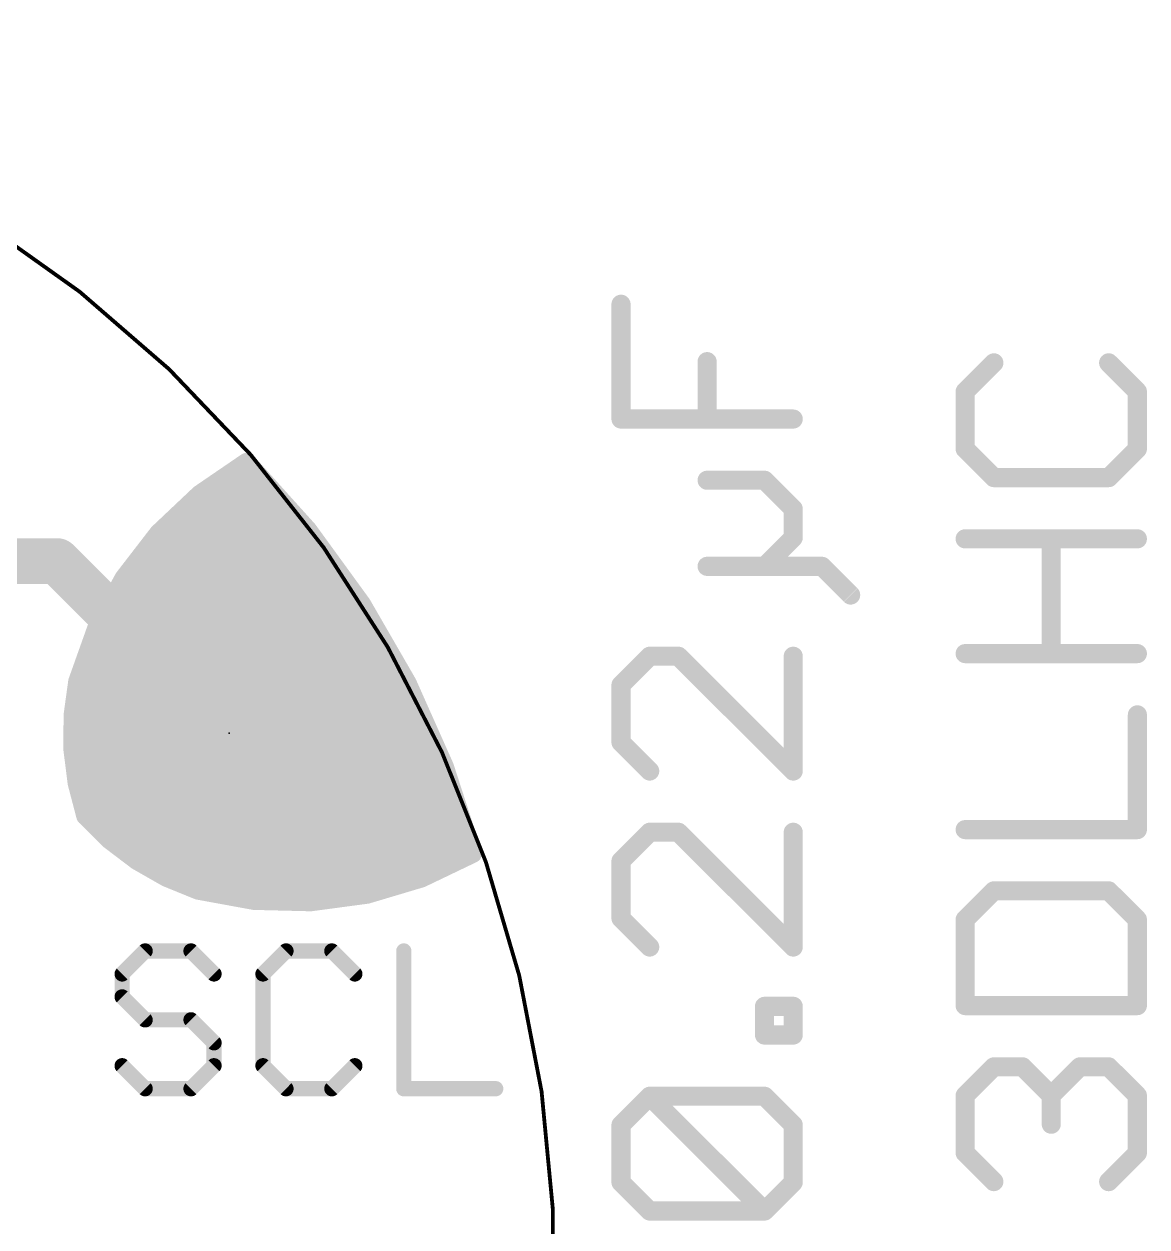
# Model space of a CAD drawing. Extents: x -10 to 12.2, y -10.5 to 9.8.
# Drawn here: x 4.73 to 12.19, y 0.28 to 8.27 of the extents above; entities that cross this region are included whole.
import ezdxf

# ---------------------------------------------------------------- set-up
doc = ezdxf.new("R2010")
doc.units = 0
for name, color, linetype in [('1', 12, 'CONTINUOUS'), ('16', 132, 'CONTINUOUS'), ('17', 110, 'CONTINUOUS'), ('20', 53, 'CONTINUOUS'), ('21', 40, 'CONTINUOUS'), ('23', 53, 'CONTINUOUS'), ('27', 253, 'CONTINUOUS')]:
    doc.layers.add(name, color=color, linetype=linetype)

# ---------------------------------------------------------------- blocks, each defined once
blk = doc.blocks.new('ROUNDP')
at = {"const_width": 0.5}
blk.add_lwpolyline([(0, -0.25, 1), (0, 0.25, 1), (0, -0.25)], format="xyb", dxfattribs=at)

msp = doc.modelspace()

# ---------------------------------------------------------------- linework, layer by layer
at = {"layer": '1', "const_width": 0.127}
for points in [[(6.212, 5.355), (5.9009, 5.1422)], [(6.1813, 5.334), (6.231, 5.334)], [(6.6179, 4.9042), (6.212, 5.355)], [(5.9009, 5.1422), (5.627, 4.8833)], [(5.9957, 5.207), (6.3453, 5.207)], [(5.8351, 5.08), (6.4597, 5.08)], [(5.7007, 4.953), (6.574, 4.953)], [(6.9745, 4.4134), (6.6179, 4.9042)], [(5.627, 4.8833), (5.3969, 4.5847)], [(5.5828, 4.826), (6.6748, 4.826)], [(5.485, 4.699), (6.767, 4.699)], [(5.3969, 4.5847), (5.2163, 4.2539)], [(5.3899, 4.572), (6.8593, 4.572)], [(5.3206, 4.445), (6.9516, 4.445)], [(7.2778, 3.8881), (6.9745, 4.4134)], [(5.2163, 4.2539), (5.0898, 3.8988)], [(5.2513, 4.318), (7.0296, 4.318)], [(5.1939, 4.191), (7.1029, 4.191)], [(5.1487, 4.064), (7.1763, 4.064)], [(5.1034, 3.937), (7.2496, 3.937)], [(5.0898, 3.8988), (5.059, 3.6749)], [(7.5246, 3.3339), (7.2778, 3.8881)], [(5.0776, 3.81), (7.3126, 3.81)], [(5.059, 3.6749), (5.0578, 3.4489)], [(5.0602, 3.683), (7.3691, 3.683)], [(5.0584, 3.556), (7.4257, 3.556)], [(5.0578, 3.4489), (5.0861, 3.2246)], [(5.0603, 3.429), (7.4822, 3.429)], [(5.0763, 3.302), (7.5349, 3.302)], [(7.712, 2.757), (7.5246, 3.3339)], [(5.0861, 3.2246), (5.1434, 3.006)], [(5.0991, 3.175), (7.5762, 3.175)], [(5.1324, 3.048), (7.6175, 3.048)], [(5.1434, 3.006), (5.3041, 2.8471)], [(5.2293, 2.921), (7.6587, 2.921)], [(5.3041, 2.8471), (5.4841, 2.7105)], [(5.374, 2.794), (7.7, 2.794)], [(7.3722, 2.594), (7.712, 2.757)], [(5.4841, 2.7105), (5.6805, 2.5985)], [(5.5604, 2.667), (7.5244, 2.667)], [(5.6805, 2.5985), (5.8898, 2.5132)], [(7.011, 2.4862), (7.3722, 2.594)], [(5.824, 2.54), (7.1913, 2.54)], [(5.8898, 2.5132), (6.2605, 2.4453)], [(6.2605, 2.4453), (6.6374, 2.4362)], [(6.6374, 2.4362), (7.011, 2.4862)]]:
    msp.add_lwpolyline(points, dxfattribs=at)
at = {"layer": '1', "const_width": 0.0635}
for points in [[(6.1813, 5.3658, 1), (6.1813, 5.3023)], [(6.2356, 5.3763, 1), (6.1884, 5.3338)], [(6.23, 5.3288, 1), (6.1941, 5.3812)], [(6.231, 5.3023, 1), (6.231, 5.3658)], [(5.883, 5.1684, 1), (5.9189, 5.116)], [(5.9227, 5.1191, 1), (5.8791, 5.1653)], [(5.9957, 5.2387, 1), (5.9957, 5.1753)], [(6.3453, 5.1753, 1), (6.3453, 5.2387)], [(5.8351, 5.1117, 1), (5.8351, 5.0483)], [(6.4597, 5.0483, 1), (6.4597, 5.1117)], [(5.7007, 4.9848, 1), (5.7007, 4.9213)], [(6.574, 4.9213, 1), (6.574, 4.9848)], [(6.6436, 4.9229, 1), (6.5923, 4.8856)], [(6.5943, 4.883, 1), (6.6415, 4.9255)], [(5.5828, 4.8578, 1), (5.5828, 4.7943)], [(5.6052, 4.9064, 1), (5.6488, 4.8602)], [(5.6521, 4.8639, 1), (5.6018, 4.9027)], [(6.6748, 4.7943, 1), (6.6748, 4.8578)], [(5.485, 4.7307, 1), (5.485, 4.6673)], [(6.767, 4.6673, 1), (6.767, 4.7307)], [(5.3717, 4.6041, 1), (5.422, 4.5654)], [(5.4248, 4.5695, 1), (5.369, 4.5999)], [(5.3899, 4.6037, 1), (5.3899, 4.5403)], [(6.8593, 4.5403, 1), (6.8593, 4.6037)], [(5.3206, 4.4768, 1), (5.3206, 4.4133)], [(7.002, 4.4293, 1), (6.947, 4.3976)], [(6.9516, 4.4133, 1), (6.9516, 4.4768)], [(6.9488, 4.3948, 1), (7.0002, 4.4321)], [(5.2463, 4.2432, 1), (5.1864, 4.2645)], [(5.2513, 4.3498, 1), (5.2513, 4.2863)], [(7.0296, 4.2863, 1), (7.0296, 4.3498)], [(5.1939, 4.2227, 1), (5.1939, 4.1593)], [(5.1885, 4.2691, 1), (5.2442, 4.2387)], [(7.1029, 4.1593, 1), (7.1029, 4.2227)], [(5.1487, 4.0957, 1), (5.1487, 4.0323)], [(7.1763, 4.0323, 1), (7.1763, 4.0957)], [(5.1034, 3.9688, 1), (5.1034, 3.9053)], [(7.2496, 3.9053, 1), (7.2496, 3.9688)], [(5.0599, 3.9095, 1), (5.1197, 3.8882)], [(5.1212, 3.8945, 1), (5.0583, 3.9031)], [(7.3068, 3.901, 1), (7.2488, 3.8752)], [(7.2503, 3.8722, 1), (7.3053, 3.904)], [(5.0776, 3.8418, 1), (5.0776, 3.7782)], [(7.3126, 3.7782, 1), (7.3126, 3.8418)], [(5.0908, 3.6747, 1), (5.0273, 3.6751)], [(5.0276, 3.6792, 1), (5.0905, 3.6706)], [(5.0602, 3.7148, 1), (5.0602, 3.6513)], [(7.3691, 3.6513, 1), (7.3691, 3.7148)], [(5.0584, 3.5878, 1), (5.0584, 3.5242)], [(7.4257, 3.5242, 1), (7.4257, 3.5878)], [(5.0893, 3.4529, 1), (5.0263, 3.4449)], [(5.0261, 3.4491, 1), (5.0896, 3.4487)], [(5.0603, 3.4608, 1), (5.0603, 3.3973)], [(7.4822, 3.3973, 1), (7.4822, 3.4608)], [(5.0763, 3.3338, 1), (5.0763, 3.2702)], [(7.5548, 3.3437, 1), (7.4944, 3.3241)], [(7.4956, 3.321, 1), (7.5536, 3.3468)], [(7.5349, 3.2702, 1), (7.5349, 3.3338)], [(5.1168, 3.2327, 1), (5.0554, 3.2166)], [(5.0546, 3.2207, 1), (5.1176, 3.2286)], [(5.0991, 3.2068, 1), (5.0991, 3.1433)], [(7.5762, 3.1433, 1), (7.5762, 3.2068)], [(5.1324, 3.0798, 1), (5.1324, 3.0162)], [(5.1657, 3.0286, 1), (5.121, 2.9834)], [(5.1127, 2.998, 1), (5.1741, 3.014)], [(7.6175, 3.0162, 1), (7.6175, 3.0798)], [(5.2293, 2.9528, 1), (5.2293, 2.8893)], [(7.6587, 2.8893, 1), (7.6587, 2.9528)], [(5.3233, 2.8724, 1), (5.2849, 2.8218)], [(5.2817, 2.8245, 1), (5.3264, 2.8696)], [(5.374, 2.8258, 1), (5.374, 2.7622)], [(7.6818, 2.7471, 1), (7.7422, 2.7668)], [(7.7258, 2.7283, 1), (7.6983, 2.7856)], [(7.7, 2.7622, 1), (7.7, 2.8258)], [(5.4999, 2.738, 1), (5.4684, 2.6829)], [(5.4649, 2.6852, 1), (5.5033, 2.7358)], [(5.5604, 2.6988, 1), (5.5604, 2.6353)], [(7.5244, 2.6353, 1), (7.5244, 2.6988)], [(5.6925, 2.6279, 1), (5.6685, 2.5691)], [(5.6648, 2.5709, 1), (5.6962, 2.6261)], [(7.3584, 2.6226, 1), (7.3859, 2.5653)], [(7.3812, 2.5636, 1), (7.3631, 2.6244)], [(5.824, 2.5718, 1), (5.824, 2.5082)], [(5.8955, 2.5444, 1), (5.8841, 2.4819)], [(5.8778, 2.4838, 1), (5.9018, 2.5426)], [(7.1913, 2.5082, 1), (7.1913, 2.5718)], [(6.2613, 2.477, 1), (6.2598, 2.4135)], [(6.2548, 2.414, 1), (6.2663, 2.4765)], [(6.6332, 2.4677, 1), (6.6416, 2.4047)], [(6.6366, 2.4044, 1), (6.6381, 2.4679)], [(7.0019, 2.5166, 1), (7.02, 2.4557)], [(7.0152, 2.4547, 1), (7.0068, 2.5176)]]:
    msp.add_lwpolyline(points, format="xyb", dxfattribs=at)
at = {"layer": '16'}
for points, const_width in [([(6.212, 5.355), (5.9009, 5.1422)], 0.127), ([(6.1813, 5.334), (6.231, 5.334)], 0.127), ([(6.6179, 4.9042), (6.212, 5.355)], 0.127), ([(5.9009, 5.1422), (5.627, 4.8833)], 0.127), ([(5.9957, 5.207), (6.3453, 5.207)], 0.127), ([(5.8351, 5.08), (6.4597, 5.08)], 0.127), ([(5.7007, 4.953), (6.574, 4.953)], 0.127), ([(6.9745, 4.4134), (6.6179, 4.9042)], 0.127), ([(5.627, 4.8833), (5.3969, 4.5847)], 0.127), ([(5.5828, 4.826), (6.6748, 4.826)], 0.127), ([(4.953, 4.699), (-4.826, 4.699)], 0.3048), ([(6.096, 3.556), (4.953, 4.699)], 0.3048), ([(5.485, 4.699), (6.767, 4.699)], 0.127), ([(5.3969, 4.5847), (5.2163, 4.2539)], 0.127), ([(5.3899, 4.572), (6.8593, 4.572)], 0.127), ([(5.3206, 4.445), (6.9516, 4.445)], 0.127), ([(7.2778, 3.8881), (6.9745, 4.4134)], 0.127), ([(5.2163, 4.2539), (5.0898, 3.8988)], 0.127), ([(5.2513, 4.318), (7.0296, 4.318)], 0.127), ([(5.1939, 4.191), (7.1029, 4.191)], 0.127), ([(5.1487, 4.064), (7.1763, 4.064)], 0.127), ([(5.1034, 3.937), (7.2496, 3.937)], 0.127), ([(5.0898, 3.8988), (5.059, 3.6749)], 0.127), ([(7.5246, 3.3339), (7.2778, 3.8881)], 0.127), ([(5.0776, 3.81), (7.3126, 3.81)], 0.127), ([(5.059, 3.6749), (5.0578, 3.4489)], 0.127), ([(5.0602, 3.683), (7.3691, 3.683)], 0.127), ([(5.0584, 3.556), (7.4257, 3.556)], 0.127), ([(5.0578, 3.4489), (5.0861, 3.2246)], 0.127), ([(5.0603, 3.429), (7.4822, 3.429)], 0.127), ([(5.0763, 3.302), (7.5349, 3.302)], 0.127), ([(7.712, 2.757), (7.5246, 3.3339)], 0.127), ([(5.0861, 3.2246), (5.1434, 3.006)], 0.127), ([(5.0991, 3.175), (7.5762, 3.175)], 0.127), ([(5.1324, 3.048), (7.6175, 3.048)], 0.127), ([(5.1434, 3.006), (5.3041, 2.8471)], 0.127), ([(5.2293, 2.921), (7.6587, 2.921)], 0.127), ([(5.3041, 2.8471), (5.4841, 2.7105)], 0.127), ([(5.374, 2.794), (7.7, 2.794)], 0.127), ([(7.3722, 2.594), (7.712, 2.757)], 0.127), ([(5.4841, 2.7105), (5.6805, 2.5985)], 0.127), ([(5.5604, 2.667), (7.5244, 2.667)], 0.127), ([(5.6805, 2.5985), (5.8898, 2.5132)], 0.127), ([(7.011, 2.4862), (7.3722, 2.594)], 0.127), ([(5.824, 2.54), (7.1913, 2.54)], 0.127), ([(5.8898, 2.5132), (6.2605, 2.4453)], 0.127), ([(6.2605, 2.4453), (6.6374, 2.4362)], 0.127), ([(6.6374, 2.4362), (7.011, 2.4862)], 0.127)]:
    msp.add_lwpolyline(points, dxfattribs=dict(at, const_width=const_width))
for points, const_width in [([(6.1813, 5.3658, 1), (6.1813, 5.3023)], 0.0635), ([(6.2356, 5.3763, 1), (6.1884, 5.3338)], 0.0635), ([(6.23, 5.3288, 1), (6.1941, 5.3812)], 0.0635), ([(6.231, 5.3023, 1), (6.231, 5.3658)], 0.0635), ([(5.883, 5.1684, 1), (5.9189, 5.116)], 0.0635), ([(5.9227, 5.1191, 1), (5.8791, 5.1653)], 0.0635), ([(5.9957, 5.2387, 1), (5.9957, 5.1753)], 0.0635), ([(6.3453, 5.1753, 1), (6.3453, 5.2387)], 0.0635), ([(5.8351, 5.1117, 1), (5.8351, 5.0483)], 0.0635), ([(6.4597, 5.0483, 1), (6.4597, 5.1117)], 0.0635), ([(5.7007, 4.9848, 1), (5.7007, 4.9213)], 0.0635), ([(6.574, 4.9213, 1), (6.574, 4.9848)], 0.0635), ([(6.6436, 4.9229, 1), (6.5923, 4.8856)], 0.0635), ([(6.5943, 4.883, 1), (6.6415, 4.9255)], 0.0635), ([(5.5828, 4.8578, 1), (5.5828, 4.7943)], 0.0635), ([(5.6052, 4.9064, 1), (5.6488, 4.8602)], 0.0635), ([(5.6521, 4.8639, 1), (5.6018, 4.9027)], 0.0635), ([(6.6748, 4.7943, 1), (6.6748, 4.8578)], 0.0635), ([(5.0069, 4.7529, 1), (4.8991, 4.6451)], 0.1524), ([(4.953, 4.6228, 1), (4.953, 4.7752)], 0.1524), ([(5.485, 4.7307, 1), (5.485, 4.6673)], 0.0635), ([(6.767, 4.6673, 1), (6.767, 4.7307)], 0.0635), ([(5.3717, 4.6041, 1), (5.422, 4.5654)], 0.0635), ([(5.4248, 4.5695, 1), (5.369, 4.5999)], 0.0635), ([(5.3899, 4.6037, 1), (5.3899, 4.5403)], 0.0635), ([(6.8593, 4.5403, 1), (6.8593, 4.6037)], 0.0635), ([(5.3206, 4.4768, 1), (5.3206, 4.4133)], 0.0635), ([(7.002, 4.4293, 1), (6.947, 4.3976)], 0.0635), ([(6.9516, 4.4133, 1), (6.9516, 4.4768)], 0.0635), ([(6.9488, 4.3948, 1), (7.0002, 4.4321)], 0.0635), ([(5.2463, 4.2432, 1), (5.1864, 4.2645)], 0.0635), ([(5.2513, 4.3498, 1), (5.2513, 4.2863)], 0.0635), ([(7.0296, 4.2863, 1), (7.0296, 4.3498)], 0.0635), ([(5.1939, 4.2227, 1), (5.1939, 4.1593)], 0.0635), ([(5.1885, 4.2691, 1), (5.2442, 4.2387)], 0.0635), ([(7.1029, 4.1593, 1), (7.1029, 4.2227)], 0.0635), ([(5.1487, 4.0957, 1), (5.1487, 4.0323)], 0.0635), ([(7.1763, 4.0323, 1), (7.1763, 4.0957)], 0.0635), ([(5.1034, 3.9688, 1), (5.1034, 3.9053)], 0.0635), ([(7.2496, 3.9053, 1), (7.2496, 3.9688)], 0.0635), ([(5.0599, 3.9095, 1), (5.1197, 3.8882)], 0.0635), ([(5.1212, 3.8945, 1), (5.0583, 3.9031)], 0.0635), ([(7.3068, 3.901, 1), (7.2488, 3.8752)], 0.0635), ([(7.2503, 3.8722, 1), (7.3053, 3.904)], 0.0635), ([(5.0776, 3.8418, 1), (5.0776, 3.7782)], 0.0635), ([(7.3126, 3.7782, 1), (7.3126, 3.8418)], 0.0635), ([(5.0908, 3.6747, 1), (5.0273, 3.6751)], 0.0635), ([(5.0276, 3.6792, 1), (5.0905, 3.6706)], 0.0635), ([(5.0602, 3.7148, 1), (5.0602, 3.6513)], 0.0635), ([(6.0421, 3.5021, 1), (6.1499, 3.6099)], 0.1524), ([(7.3691, 3.6513, 1), (7.3691, 3.7148)], 0.0635), ([(5.0584, 3.5878, 1), (5.0584, 3.5242)], 0.0635), ([(7.4257, 3.5242, 1), (7.4257, 3.5878)], 0.0635), ([(5.0893, 3.4529, 1), (5.0263, 3.4449)], 0.0635), ([(5.0261, 3.4491, 1), (5.0896, 3.4487)], 0.0635), ([(5.0603, 3.4608, 1), (5.0603, 3.3973)], 0.0635), ([(7.4822, 3.3973, 1), (7.4822, 3.4608)], 0.0635), ([(5.0763, 3.3338, 1), (5.0763, 3.2702)], 0.0635), ([(7.5548, 3.3437, 1), (7.4944, 3.3241)], 0.0635), ([(7.4956, 3.321, 1), (7.5536, 3.3468)], 0.0635), ([(7.5349, 3.2702, 1), (7.5349, 3.3338)], 0.0635), ([(5.1168, 3.2327, 1), (5.0554, 3.2166)], 0.0635), ([(5.0546, 3.2207, 1), (5.1176, 3.2286)], 0.0635), ([(5.0991, 3.2068, 1), (5.0991, 3.1433)], 0.0635), ([(7.5762, 3.1433, 1), (7.5762, 3.2068)], 0.0635), ([(5.1324, 3.0798, 1), (5.1324, 3.0162)], 0.0635), ([(5.1657, 3.0286, 1), (5.121, 2.9834)], 0.0635), ([(5.1127, 2.998, 1), (5.1741, 3.014)], 0.0635), ([(7.6175, 3.0162, 1), (7.6175, 3.0798)], 0.0635), ([(5.2293, 2.9528, 1), (5.2293, 2.8893)], 0.0635), ([(7.6587, 2.8893, 1), (7.6587, 2.9528)], 0.0635), ([(5.3233, 2.8724, 1), (5.2849, 2.8218)], 0.0635), ([(5.2817, 2.8245, 1), (5.3264, 2.8696)], 0.0635), ([(5.374, 2.8258, 1), (5.374, 2.7622)], 0.0635), ([(7.6818, 2.7471, 1), (7.7422, 2.7668)], 0.0635), ([(7.7258, 2.7283, 1), (7.6983, 2.7856)], 0.0635), ([(7.7, 2.7622, 1), (7.7, 2.8258)], 0.0635), ([(5.4999, 2.738, 1), (5.4684, 2.6829)], 0.0635), ([(5.4649, 2.6852, 1), (5.5033, 2.7358)], 0.0635), ([(5.5604, 2.6988, 1), (5.5604, 2.6353)], 0.0635), ([(7.5244, 2.6353, 1), (7.5244, 2.6988)], 0.0635), ([(5.6925, 2.6279, 1), (5.6685, 2.5691)], 0.0635), ([(5.6648, 2.5709, 1), (5.6962, 2.6261)], 0.0635), ([(7.3584, 2.6226, 1), (7.3859, 2.5653)], 0.0635), ([(7.3812, 2.5636, 1), (7.3631, 2.6244)], 0.0635), ([(5.824, 2.5718, 1), (5.824, 2.5082)], 0.0635), ([(5.8955, 2.5444, 1), (5.8841, 2.4819)], 0.0635), ([(5.8778, 2.4838, 1), (5.9018, 2.5426)], 0.0635), ([(7.1913, 2.5082, 1), (7.1913, 2.5718)], 0.0635), ([(6.2613, 2.477, 1), (6.2598, 2.4135)], 0.0635), ([(6.2548, 2.414, 1), (6.2663, 2.4765)], 0.0635), ([(6.6332, 2.4677, 1), (6.6416, 2.4047)], 0.0635), ([(6.6366, 2.4044, 1), (6.6381, 2.4679)], 0.0635), ([(7.0019, 2.5166, 1), (7.02, 2.4557)], 0.0635), ([(7.0152, 2.4547, 1), (7.0068, 2.5176)], 0.0635)]:
    msp.add_lwpolyline(points, format="xyb", dxfattribs=dict(at, const_width=const_width))
at = {"layer": '20', "const_width": 0.0254}
msp.add_lwpolyline([(0, -8.255, 1), (0, 8.255, 1), (0, -8.255)], format="xyb", dxfattribs=at)
at = {"layer": '21', "const_width": 0.1016}
for points in [[(5.5373, 2.109), (5.3848, 1.9565)], [(5.8424, 2.109), (5.5373, 2.109)], [(5.9949, 1.9565), (5.8424, 2.109)], [(6.4728, 2.109), (6.3203, 1.9565)], [(6.7779, 2.109), (6.4728, 2.109)], [(6.9304, 1.9565), (6.7779, 2.109)], [(7.2558, 2.109), (7.2558, 1.1938)], [(5.3848, 1.9565), (5.3848, 1.8039)], [(6.3203, 1.9565), (6.3203, 1.3463)], [(5.3848, 1.8039), (5.5373, 1.6514)], [(5.5373, 1.6514), (5.8424, 1.6514)], [(5.8424, 1.6514), (5.9949, 1.4989)], [(5.9949, 1.4989), (5.9949, 1.3463)], [(5.5373, 1.1938), (5.3848, 1.3463)], [(5.9949, 1.3463), (5.8424, 1.1938)], [(6.3203, 1.3463), (6.4728, 1.1938)], [(6.7779, 1.1938), (6.9304, 1.3463)], [(5.8424, 1.1938), (5.5373, 1.1938)], [(6.4728, 1.1938), (6.7779, 1.1938)], [(7.2558, 1.1938), (7.866, 1.1938)]]:
    msp.add_lwpolyline(points, dxfattribs=at)
at = {"layer": '21', "const_width": 0.0508}
for points in [[(5.5373, 2.1344, 1), (5.5373, 2.0836)], [(5.5553, 2.091, 1), (5.5194, 2.1269)], [(5.8604, 2.1269, 1), (5.8244, 2.091)], [(5.8424, 2.0836, 1), (5.8424, 2.1344)], [(6.4728, 2.1344, 1), (6.4728, 2.0836)], [(6.4908, 2.091, 1), (6.4549, 2.1269)], [(6.7959, 2.1269, 1), (6.7599, 2.091)], [(6.7779, 2.0836, 1), (6.7779, 2.1344)], [(7.2812, 2.109, 1), (7.2304, 2.109)], [(5.4102, 1.9565, 1), (5.3594, 1.9565)], [(5.3668, 1.9744, 1), (5.4028, 1.9385)], [(5.977, 1.9385, 1), (6.0129, 1.9744)], [(6.3457, 1.9565, 1), (6.2949, 1.9565)], [(6.3024, 1.9744, 1), (6.3383, 1.9385)], [(6.9125, 1.9385, 1), (6.9484, 1.9744)], [(5.4028, 1.8219, 1), (5.3668, 1.786)], [(5.3594, 1.8039, 1), (5.4102, 1.8039)], [(5.5373, 1.6768, 1), (5.5373, 1.626)], [(5.5194, 1.6334, 1), (5.5553, 1.6694)], [(5.8604, 1.6694, 1), (5.8244, 1.6334)], [(5.8424, 1.626, 1), (5.8424, 1.6768)], [(6.0203, 1.4989, 1), (5.9695, 1.4989)], [(5.977, 1.4809, 1), (6.0129, 1.5168)], [(5.4028, 1.3643, 1), (5.3668, 1.3284)], [(5.9695, 1.3463, 1), (6.0203, 1.3463)], [(6.0129, 1.3284, 1), (5.977, 1.3643)], [(6.2949, 1.3463, 1), (6.3457, 1.3463)], [(6.3383, 1.3643, 1), (6.3024, 1.3284)], [(6.9484, 1.3284, 1), (6.9125, 1.3643)], [(5.5373, 1.2192, 1), (5.5373, 1.1684)], [(5.5194, 1.1758, 1), (5.5553, 1.2118)], [(5.8244, 1.2118, 1), (5.8604, 1.1758)], [(5.8424, 1.1684, 1), (5.8424, 1.2192)], [(6.4728, 1.2192, 1), (6.4728, 1.1684)], [(6.4549, 1.1758, 1), (6.4908, 1.2118)], [(6.7599, 1.2118, 1), (6.7959, 1.1758)], [(6.7779, 1.1684, 1), (6.7779, 1.2192)], [(7.2558, 1.2192, 1), (7.2558, 1.1684)], [(7.2304, 1.1938, 1), (7.2812, 1.1938)], [(7.866, 1.1684, 1), (7.866, 1.2192)]]:
    msp.add_lwpolyline(points, format="xyb", dxfattribs=at)
at = {"layer": '23'}
msp.add_point((6.096, 3.556), dxfattribs=at)
at = {"layer": '27', "const_width": 0.127}
for points in [[(8.6985, 5.6434), (8.6985, 6.406)], [(9.2705, 5.6434), (9.2705, 6.0247)], [(11.1752, 6.0167), (10.9845, 5.8261)], [(12.1285, 5.8261), (11.9378, 6.0167)], [(10.9845, 5.8261), (10.9845, 5.4447)], [(12.1285, 5.4447), (12.1285, 5.8261)], [(9.8425, 5.6434), (8.6985, 5.6434)], [(10.9845, 5.4447), (11.1752, 5.2541)], [(11.9378, 5.2541), (12.1285, 5.4447)], [(9.6518, 5.2366), (9.2705, 5.2366)], [(9.8425, 5.046), (9.6518, 5.2366)], [(11.1752, 5.2541), (11.9378, 5.2541)], [(9.8425, 4.8553), (9.8425, 5.046)], [(9.6518, 4.6646), (9.8425, 4.8553)], [(10.9845, 4.8473), (12.1285, 4.8473)], [(11.5565, 4.0847), (11.5565, 4.8473)], [(9.2705, 4.6646), (9.6518, 4.6646)], [(9.6518, 4.6646), (10.0332, 4.6646)], [(10.0332, 4.6646), (10.2238, 4.474)], [(8.8892, 4.0672), (8.6985, 3.8766)], [(9.0799, 4.0672), (8.8892, 4.0672)], [(9.8425, 3.3046), (9.0799, 4.0672)], [(9.8425, 4.0672), (9.8425, 3.3046)], [(12.1285, 4.0847), (10.9845, 4.0847)], [(8.6985, 3.8766), (8.6985, 3.4953)], [(12.1285, 2.9153), (12.1285, 3.6779)], [(8.6985, 3.4953), (8.8892, 3.3046)], [(8.8892, 2.8978), (8.6985, 2.7072)], [(9.0799, 2.8978), (8.8892, 2.8978)], [(9.8425, 2.1352), (9.0799, 2.8978)], [(9.8425, 2.8978), (9.8425, 2.1352)], [(10.9845, 2.9153), (12.1285, 2.9153)], [(8.6985, 2.7072), (8.6985, 2.3259)], [(11.1752, 2.5085), (10.9845, 2.3179)], [(11.9378, 2.5085), (11.1752, 2.5085)], [(12.1285, 2.3179), (11.9378, 2.5085)], [(8.6985, 2.3259), (8.8892, 2.1352)], [(10.9845, 2.3179), (10.9845, 1.7459)], [(12.1285, 1.7459), (12.1285, 2.3179)], [(9.6518, 1.5505), (9.6518, 1.7412)], [(9.6518, 1.7412), (9.8425, 1.7412)], [(9.8425, 1.7412), (9.8425, 1.5505)], [(10.9845, 1.7459), (12.1285, 1.7459)], [(9.8425, 1.5505), (9.6518, 1.5505)], [(10.9845, 1.1485), (11.1752, 1.3391)], [(11.1752, 1.3391), (11.3659, 1.3391)], [(11.3659, 1.3391), (11.5565, 1.1485)], [(11.5565, 1.1485), (11.7472, 1.3391)], [(11.7472, 1.3391), (11.9378, 1.3391)], [(11.9378, 1.3391), (12.1285, 1.1485)], [(8.6985, 0.9531), (8.8892, 1.1438)], [(8.8892, 1.1438), (9.6518, 1.1438)], [(9.6518, 0.3811), (8.8892, 1.1438)], [(9.6518, 1.1438), (9.8425, 0.9531)], [(10.9845, 0.7671), (10.9845, 1.1485)], [(11.5565, 1.1485), (11.5565, 0.9578)], [(12.1285, 1.1485), (12.1285, 0.7671)], [(8.6985, 0.5718), (8.6985, 0.9531)], [(9.8425, 0.9531), (9.8425, 0.5718)], [(11.1752, 0.5765), (10.9845, 0.7671)], [(12.1285, 0.7671), (11.9378, 0.5765)], [(8.8892, 0.3811), (8.6985, 0.5718)], [(9.8425, 0.5718), (9.6518, 0.3811)], [(9.6518, 0.3811), (8.8892, 0.3811)]]:
    msp.add_lwpolyline(points, dxfattribs=at)
at = {"layer": '27', "const_width": 0.0635}
for points in [[(8.7303, 6.406, 1), (8.6668, 6.406)], [(9.3023, 6.0247, 1), (9.2388, 6.0247)], [(11.1976, 5.9943, 1), (11.1527, 6.0392)], [(11.9603, 6.0392, 1), (11.9154, 5.9943)], [(11.0163, 5.8261, 1), (10.9528, 5.8261)], [(10.9621, 5.8485, 1), (11.007, 5.8036)], [(12.1603, 5.8261, 1), (12.0968, 5.8261)], [(12.106, 5.8036, 1), (12.151, 5.8485)], [(8.6985, 5.6751, 1), (8.6985, 5.6116)], [(8.6668, 5.6434, 1), (8.7303, 5.6434)], [(9.2388, 5.6434, 1), (9.3023, 5.6434)], [(9.8425, 5.6116, 1), (9.8425, 5.6751)], [(10.9528, 5.4447, 1), (11.0163, 5.4447)], [(11.007, 5.4672, 1), (10.9621, 5.4223)], [(12.0968, 5.4447, 1), (12.1603, 5.4447)], [(12.151, 5.4223, 1), (12.106, 5.4672)], [(9.2705, 5.2684, 1), (9.2705, 5.2049)], [(9.6743, 5.2591, 1), (9.6294, 5.2142)], [(9.6518, 5.2049, 1), (9.6518, 5.2684)], [(11.1752, 5.2858, 1), (11.1752, 5.2223)], [(11.1527, 5.2316, 1), (11.1976, 5.2765)], [(11.9154, 5.2765, 1), (11.9603, 5.2316)], [(11.9378, 5.2223, 1), (11.9378, 5.2858)], [(9.8743, 5.046, 1), (9.8108, 5.046)], [(9.82, 5.0235, 1), (9.865, 5.0684)], [(9.8108, 4.8553, 1), (9.8743, 4.8553)], [(9.865, 4.8329, 1), (9.82, 4.8778)], [(10.9845, 4.8791, 1), (10.9845, 4.8156)], [(11.5883, 4.8473, 1), (11.5248, 4.8473)], [(12.1285, 4.8156, 1), (12.1285, 4.8791)], [(9.2705, 4.6964, 1), (9.2705, 4.6329)], [(9.6518, 4.6964, 1), (9.6518, 4.6329)], [(9.6294, 4.6871, 1), (9.6743, 4.6422)], [(9.6518, 4.6329, 1), (9.6518, 4.6964)], [(10.0556, 4.6871, 1), (10.0107, 4.6422)], [(10.0332, 4.6329, 1), (10.0332, 4.6964)], [(10.2014, 4.4515, 1), (10.2463, 4.4964)], [(8.8892, 4.099, 1), (8.8892, 4.0355)], [(8.9116, 4.0448, 1), (8.8667, 4.0897)], [(9.1023, 4.0897, 1), (9.0574, 4.0448)], [(9.0799, 4.0355, 1), (9.0799, 4.099)], [(9.8743, 4.0672, 1), (9.8108, 4.0672)], [(10.9845, 4.1164, 1), (10.9845, 4.0529)], [(11.5248, 4.0847, 1), (11.5883, 4.0847)], [(12.1285, 4.0529, 1), (12.1285, 4.1164)], [(8.7303, 3.8766, 1), (8.6668, 3.8766)], [(8.6761, 3.899, 1), (8.721, 3.8541)], [(12.1603, 3.6779, 1), (12.0968, 3.6779)], [(8.721, 3.5177, 1), (8.6761, 3.4728)], [(8.6668, 3.4953, 1), (8.7303, 3.4953)], [(8.8667, 3.2821, 1), (8.9116, 3.327)], [(9.82, 3.2821, 1), (9.865, 3.327)], [(9.8108, 3.3046, 1), (9.8743, 3.3046)], [(8.8892, 2.9296, 1), (8.8892, 2.8661)], [(8.9116, 2.8754, 1), (8.8667, 2.9203)], [(9.1023, 2.9203, 1), (9.0574, 2.8754)], [(9.0799, 2.8661, 1), (9.0799, 2.9296)], [(9.8743, 2.8978, 1), (9.8108, 2.8978)], [(10.9845, 2.947, 1), (10.9845, 2.8835)], [(12.1285, 2.8835, 1), (12.1285, 2.947)], [(12.0968, 2.9153, 1), (12.1603, 2.9153)], [(8.7303, 2.7072, 1), (8.6668, 2.7072)], [(8.6761, 2.7296, 1), (8.721, 2.6847)], [(11.1752, 2.5403, 1), (11.1752, 2.4768)], [(11.1976, 2.4861, 1), (11.1527, 2.531)], [(11.9603, 2.531, 1), (11.9154, 2.4861)], [(11.9378, 2.4768, 1), (11.9378, 2.5403)], [(8.721, 2.3483, 1), (8.6761, 2.3034)], [(8.6668, 2.3259, 1), (8.7303, 2.3259)], [(11.0163, 2.3179, 1), (10.9528, 2.3179)], [(10.9621, 2.3403, 1), (11.007, 2.2954)], [(12.1603, 2.3179, 1), (12.0968, 2.3179)], [(12.106, 2.2954, 1), (12.151, 2.3403)], [(8.8667, 2.1127, 1), (8.9116, 2.1576)], [(9.8108, 2.1352, 1), (9.8743, 2.1352)], [(9.82, 2.1127, 1), (9.865, 2.1576)], [(9.6518, 1.7729, 1), (9.6518, 1.7094)], [(9.6836, 1.7412, 1), (9.6201, 1.7412)], [(9.8743, 1.7412, 1), (9.8108, 1.7412)], [(9.8425, 1.7094, 1), (9.8425, 1.7729)], [(10.9845, 1.7776, 1), (10.9845, 1.7141)], [(10.9528, 1.7459, 1), (11.0163, 1.7459)], [(12.0968, 1.7459, 1), (12.1603, 1.7459)], [(12.1285, 1.7141, 1), (12.1285, 1.7776)], [(9.6518, 1.5822, 1), (9.6518, 1.5187)], [(9.8425, 1.5187, 1), (9.8425, 1.5822)], [(9.6201, 1.5505, 1), (9.6836, 1.5505)], [(9.8108, 1.5505, 1), (9.8743, 1.5505)], [(11.1752, 1.3709, 1), (11.1752, 1.3074)], [(11.1976, 1.3167, 1), (11.1527, 1.3616)], [(11.3883, 1.3616, 1), (11.3434, 1.3167)], [(11.3659, 1.3074, 1), (11.3659, 1.3709)], [(11.7472, 1.3709, 1), (11.7472, 1.3074)], [(11.7696, 1.3167, 1), (11.7247, 1.3616)], [(11.9603, 1.3616, 1), (11.9154, 1.3167)], [(11.9378, 1.3074, 1), (11.9378, 1.3709)], [(8.8892, 1.1755, 1), (8.8892, 1.112)], [(8.9116, 1.1662, 1), (8.8667, 1.1213)], [(8.9116, 1.1213, 1), (8.8667, 1.1662)], [(9.6743, 1.1662, 1), (9.6294, 1.1213)], [(9.6518, 1.112, 1), (9.6518, 1.1755)], [(11.0163, 1.1485, 1), (10.9528, 1.1485)], [(10.9621, 1.1709, 1), (11.007, 1.126)], [(11.5883, 1.1485, 1), (11.5248, 1.1485)], [(11.5341, 1.1709, 1), (11.579, 1.126)], [(11.5341, 1.126, 1), (11.579, 1.1709)], [(12.1603, 1.1485, 1), (12.0968, 1.1485)], [(12.106, 1.126, 1), (12.151, 1.1709)], [(8.7303, 0.9531, 1), (8.6668, 0.9531)], [(8.6761, 0.9755, 1), (8.721, 0.9306)], [(9.8743, 0.9531, 1), (9.8108, 0.9531)], [(9.82, 0.9306, 1), (9.865, 0.9755)], [(11.5248, 0.9578, 1), (11.5883, 0.9578)], [(11.007, 0.7896, 1), (10.9621, 0.7447)], [(12.151, 0.7447, 1), (12.106, 0.7896)], [(10.9528, 0.7671, 1), (11.0163, 0.7671)], [(12.0968, 0.7671, 1), (12.1603, 0.7671)], [(8.721, 0.5942, 1), (8.6761, 0.5493)], [(8.6668, 0.5718, 1), (8.7303, 0.5718)], [(9.8108, 0.5718, 1), (9.8743, 0.5718)], [(9.865, 0.5493, 1), (9.82, 0.5942)], [(11.1527, 0.554, 1), (11.1976, 0.5989)], [(11.9154, 0.5989, 1), (11.9603, 0.554)], [(8.8892, 0.4128, 1), (8.8892, 0.3493)], [(8.8667, 0.3586, 1), (8.9116, 0.4036)], [(9.6294, 0.4036, 1), (9.6743, 0.3586)], [(9.6294, 0.3586, 1), (9.6743, 0.4036)], [(9.6518, 0.3493, 1), (9.6518, 0.4128)]]:
    msp.add_lwpolyline(points, format="xyb", dxfattribs=at)

# ---------------------------------------------------------------- block references
at = {"layer": '17', "xscale": 2.1844, "yscale": 2.1844, "rotation": 300}
msp.add_blockref('ROUNDP', (6.096, 3.556), dxfattribs=at)
msp.add_blockref('ROUNDP', (6.096, 3.556), dxfattribs=at)

doc.saveas('drawing.dxf')
